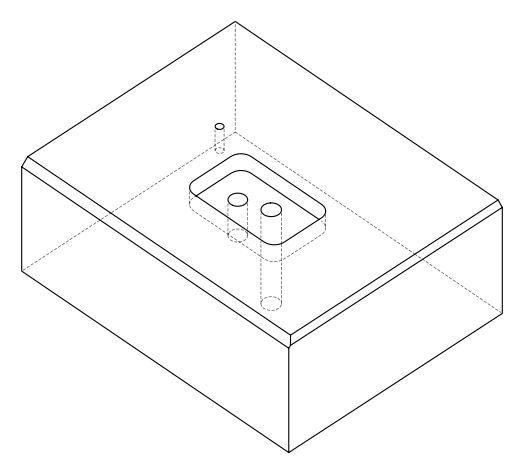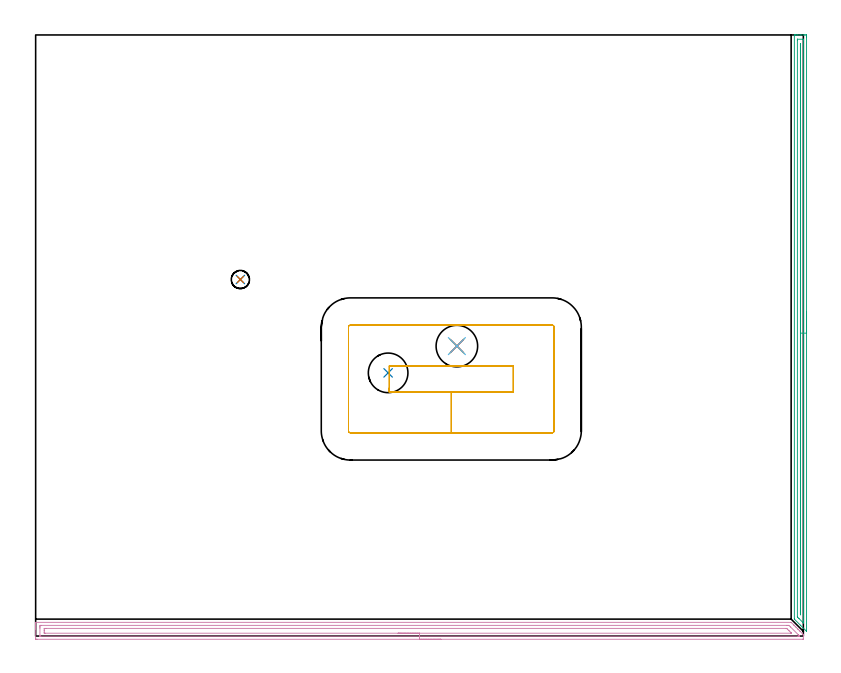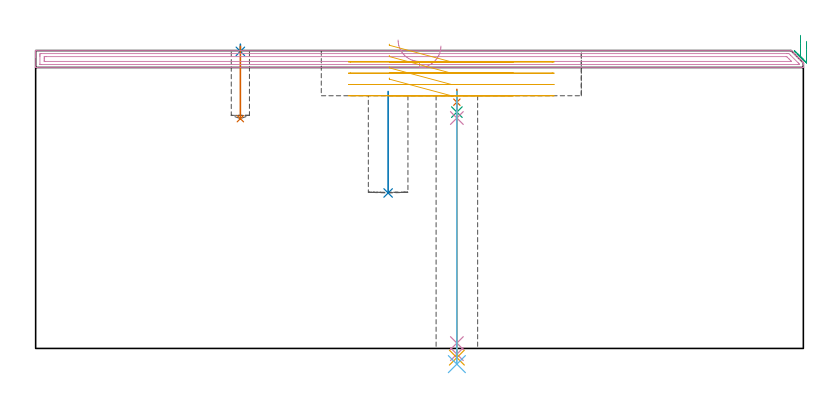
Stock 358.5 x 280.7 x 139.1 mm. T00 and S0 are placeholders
(PLAN: 11 operations, 8 tool changes, 21.7 min)
(1 SPOT_DRILL | STEP1HOLE | NXT0321_9005460120000 | 0.05 min | 2562 mm3)
(2 SPOT_DRILL_1 | STEP1POCKET | NXT0321_9005460120000 | 0.03 min | 0 mm3)
(3 DRILL_BLIND_HOLE_INTO_CENTER | STEP1HOLE | NXT0301_022 | 0.04 min | 93 mm3)
(4 GUN_DRILL_THROUGH_HOLE | STEP1HOLE | UGT0307_001 | 0.53 min | 2150 mm3)
(5 SPADE_DRILL_TO_ENLARGE_THROUGH_HOLE | STEP1HOLE | UGT0306_003 | 0.5 min | 12222 mm3)
(6 DRILL_TO_ENLARGE_THROUGH_HOLE | STEP1HOLE | UGT0301_261 | 0.52 min | 24041 mm3)
(7 DRILL_BLIND_HOLE_INTO_CENTER_1 | STEP1POCKET | NXT0301_056 | 0.14 min | 1735 mm3)
(8 INDEXABLE_INSERT_DRILL_BLIND_HOLE_FROM_SOLID | STEP1POCKET_1 | NXT0302_008 | 0.2 min | 17793 mm3)
(9 AREA_MILL | FG_CHAMFER_SURFACE | UGT0205_001 | 6.76 min | 4558 mm3)
(10 AREA_MILL_1 | FG_CHAMFER_SURFACE_1 | UGT0205_001 | 8.78 min | 11098 mm3)
(11 MILL_RECTANGULAR_POCKET | POCKET_RECTANGULAR_STRAIGHT | UGT0201_109 | Follow Part, ap 6.35, ae 75% | 4.14 min | 178699 mm3)
(TOOL NXT0321_9005460120000 | NC Spot Drill, 142deg, 12mm, Carbide, Uncoated | D12 PA142 FL30 Z2)
(TOOL NXT0301_022 | Carbide Drill 5.1mm [860.1-0510-015A1-MM 2214] | D5.1 PA140 FL28 Z2)
(TOOL UGT0307_001 | Gun Drill 5 mm | D5 PA130 FL24 Z1)
(TOOL UGT0306_003 | Spade Drill 12.5mm | D12.5 PA132 FL10 Z2)
(TOOL UGT0301_261 | Twist Drill 19.4 mm | D19.4 PA118 FL140 Z2)
(TOOL NXT0301_056 | Carbide Drill 8.5mm [860.1-0850-026A1-MM 2214] | D8.5 PA140 FL47 Z2)
(TOOL NXT0302_008 | Index. Insert Drill 18.5mm [880-D1850L25-05] | D18.5 PA176 FL93 Z2)
(TOOL UGT0205_001 | Chamfer Mill 20 x 3 x 45 deg. | D20 FL50 Z2)
(TOOL UGT0201_109 | End Mill 25.4 mm | D25.4 FL25 Z2)
(OP 1 SPOT_DRILL)
G17 G21 G94 G90
T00 M6
G54
G17 G0 G90 X196.7 Y135.4 S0 M3
G43 Z149.1 H0
G94 G81 G98 Z115. F250. R121.
G80
M5
M2
(OP 2 SPOT_DRILL_1)
G17 G21 G94 G90
T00 M6
G54
G17 G0 G90 X95.6 Y166.5 S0 M3
G43 Z149.1 H0
G94 G81 G98 Z138.734 F250. R142.1
G80
M5
M2
(OP 3 DRILL_BLIND_HOLE_INTO_CENTER)
G17 G21 G94 G90
T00 M6
G54
G17 G0 G90 X196.7 Y135.4 S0 M3
G43 Z149.1 H1
G94 G81 G98 Z110.35 F250. R120.
G80
M5
M2
(OP 4 GUN_DRILL_THROUGH_HOLE)
G17 G21 G94 G90
T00 M6
G54
G17 G0 G90 X196.7 Y135.4 M8
G43 Z149.1 H0
Z115.916
S716 M3
G94 G1 Z107.594 F125. M26
G4 X.084
Z2.5 F250.
G4 X.084
Z-2.666 F125.
G4 X.084
M5
M9
G0 Z115.916
Z149.1
M2
(OP 5 SPADE_DRILL_TO_ENLARGE_THROUGH_HOLE)
G17 G21 G94 G90
T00 M6
G54
G17 G0 G90 X196.7 Y135.4 S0 M3
G43 Z149.1 H0
G94 G73 G98 Z-4.283 F250. Q12.228 R120.
G80
M5
M2
(OP 6 DRILL_TO_ENLARGE_THROUGH_HOLE)
G17 G21 G94 G90
T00 M6
G54
G17 G0 G90 X196.7 Y135.4 S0 M3
G43 Z149.1 H0
G94 G73 G98 Z-7.328 F250. Q17.904 R120.
G80
M5
M2
(OP 7 DRILL_BLIND_HOLE_INTO_CENTER_1)
G17 G21 G94 G90
T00 M6
G54
G17 G0 G90 X95.6 Y166.5 S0 M3
G43 Z149.1 H1
G94 G81 G98 Z107.3 F250. R141.1
G80
M5
M2
(OP 8 INDEXABLE_INSERT_DRILL_BLIND_HOLE_FROM_SOLID)
G17 G21 G94 G90
T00 M6
G54
G17 G0 G90 X164.6 Y122.9 S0 M3
G43 Z149.1 H1
G94 G81 G98 Z72.6 F250. R120.
G80
M5
M2
(OP 9 AREA_MILL)
G17 G21 G94 G90
T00 M6
G54
G17 G0 G90 X360. Y151.45 S1061 M3
G43 Z149.1 H0
Z143.4
G94 G1 Y151.412 Z142.528 F250.
Y151.298 Z141.664
Y151.109 Z140.812
Y150.847 Z139.98
Y150.513 Z139.174
Y150.11 Z138.4
Y149.642 Z137.664
Y149.11 Z136.972
Y148.521 Z136.329
Y147.878 Z135.74
Y147.186 Z135.209
Y146.45 Z134.74
Y145.676 Z134.337
Y144.87 Z134.003
Y144.038 Z133.741
Y143.186 Z133.552
Y142.322 Z133.438
Y141.45 Z133.4
Y2.306
X359.995 Y2.235 Z133.404
X359.992 Y2.219 Z133.405
X359.964 Y2.235 Z133.434
X357.15 Y5.05 Z136.249
X354.436 Y7.764 Z138.964
X354.304 Y7.905 Z139.09
X354.3 Y8.197 Z139.1
Y280.516
X354.303 Y280.691 Z139.088
X354.314 Y280.694 Z139.077
X354.369 Y280.697 Z139.023
X354.809 Y280.7 Z138.591
X355.074 Z138.326
X355.81 Z137.585
X357.072 Z136.325
X358.49 Z134.906
X359.121 Z134.276
X359.383 Y280.698 Z134.013
X359.991 Y280.693 Z133.405
X359.993 Y280.679 Z133.404
X359.999 Y280.068 Z133.401
X360. Y279.451 Z133.4
Y141.45
X358.586 Z134.814
Y7.207
X358.585 Y6.409 Z134.815
X358.583 Y6.315 Z134.817
X358.579 Y6.218 Z134.821
X358.567 Y6.094 Z134.833
X358.49 Y6.167 Z134.91
X358.242 Y6.409 Z135.158
X356.452 Y8.197 Z136.948
X355.81 Y8.843 Z137.59
X355.75 Y8.908 Z137.65
X355.723 Y8.939 Z137.677
X355.719 Y8.996 Z137.681
X355.716 Y9.092 Z137.684
X355.715 Y9.187 Z137.685
Y278.375
X355.716 Y278.472 Z137.684
X355.721 Y278.662 Z137.679
X355.725 Y278.692 Z137.675
X355.732 Y278.694 Z137.668
X355.758 Y278.697 Z137.642
X355.81 Y278.699 Z137.59
X358.071 Z135.329
X358.49 Y278.694 Z134.91
X358.549 Y278.691 Z134.851
X358.579 Y278.687 Z134.821
X358.586 Y278.28 Z134.814
Y141.45
X357.172 Z136.228
X357.171 Y10.412 Z136.229
X357.169 Y9.986 Z136.231
X357.167 Y9.945 Z136.233
X357.155 Y9.956 Z136.245
X357.135 Y9.986 Z136.265
X357.134 Y10.03 Z136.266
X357.13 Y10.453 Z136.27
X357.128 Y10.88 Z136.272
X357.129 Y276.065 Z136.271
X357.133 Y276.491 Z136.267
X357.135 Y276.533 Z136.265
X357.149 Y276.64 Z136.251
X357.164 Y276.491 Z136.236
X357.171 Y276.066 Z136.229
Y276.023
X357.172 Y141.45 Z136.228
Y140.578 Z136.267
Y139.714 Z136.38
Y138.862 Z136.569
Y138.03 Z136.832
Y137.224 Z137.165
Y136.45 Z137.568
Y135.714 Z138.037
Y135.022 Z138.568
Y134.379 Z139.157
Y133.79 Z139.801
Y133.258 Z140.493
Y132.79 Z141.228
Y132.387 Z142.002
Y132.053 Z142.808
Y131.791 Z143.64
Y131.602 Z144.492
Y131.488 Z145.357
Y131.45 Z146.228
G0 Z149.1
M5
M2
(OP 10 AREA_MILL_1)
G17 G21 G94 G90
T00 M6
G54
G17 G0 G90 X189.25 Y-1.5 S1061 M3
G43 Z149.1 H0
Z141.2
G94 G1 X189.212 Z140.328 F250.
X189.098 Z139.463
X188.909 Z138.612
X188.647 Z137.78
X188.313 Z136.974
X187.91 Z136.2
X187.442 Z135.464
X186.91 Z134.772
X186.321 Z134.129
X185.678 Z133.539
X184.986 Z133.008
X184.25 Z132.54
X183.476 Z132.137
X182.67 Z131.803
X181.838 Z131.541
X180.986 Z131.352
X180.122 Z131.238
X179.25 Z131.2
X0.616
X0.184 Y-1.495 Z131.203
X0.01 Y-1.492 Z131.206
X0. Y-1.07 Z131.627
Y3.33 Z136.024
Y3.877 Z136.574
Y4.21 Z136.906
Y4.757 Z137.453
Y5.09 Z137.785
Y5.755 Z138.455
Y6.075 Z138.774
X0.001 Y6.404 Z139.094
X0.169 Y6.4 Z139.1
X352.525
X352.806 Y6.396 Z139.09
X352.972 Y6.229 Z138.927
X354.014 Y5.187 Z137.885
X354.112 Y5.09 Z137.786
X354.312 Y4.889 Z137.588
X354.383 Y4.817 Z137.517
X354.992 Y4.21 Z136.906
X355.225 Y3.975 Z136.675
X355.872 Y3.33 Z136.026
X356.068 Y3.132 Z135.832
X356.098 Y3.102 Z135.802
X356.752 Y2.45 Z135.147
X356.91 Y2.29 Z134.99
X357.999 Y1.201 Z133.9
X358.218 Y0.983 Z133.68
X358.331 Y0.869 Z133.566
X358.49 Y0.7 Z133.399
X358.492 Y0.69 Z133.389
X358.5 Y0.024 Z132.724
X358.499 Y-1.402 Z131.295
X358.497 Y-1.491 Z131.205
X358.331 Y-1.496 Z131.204
X358.113 Y-1.5 Z131.2
X179.25
Y-0.086 Z132.614
X2.402
X2.295 Y-0.085 Z132.615
X2.037 Y-0.08 Z132.62
X2.012 Y-0.079 Z132.621
X2.007 Y-0.061 Z132.639
X2.003 Y-0.029 Z132.671
X2.001 Y0.002 Z132.702
X2. Y3.726 Z136.426
X2.002 Y4.21 Z136.91
X2.005 Y4.601 Z137.301
X2.018 Y4.979 Z137.679
X2.402 Y4.984 Z137.684
X2.508 Y4.985 Z137.685
X350.845
X351.632 Y4.98 Z137.68
X351.745 Y4.979 Z137.679
X352.525 Y4.225 Z136.925
X356.098 Y0.652 Z133.352
X356.487 Y0.251 Z132.951
X356.494 Y0.07 Z132.77
Y0. Z132.7
X356.49 Y-0.056 Z132.644
X356.482 Y-0.079 Z132.621
X355.992 Y-0.086 Z132.614
X179.25
Y1.328 Z134.028
X4.433 Y1.329 Z134.029
X4.188
X4.107 Y1.331 Z134.031
X4.042 Y1.335 Z134.035
X4.01 Y1.338 Z134.038
X4.008 Y1.385 Z134.085
X4.003 Y1.57 Z134.27
X4. Y1.755 Z134.455
Y2.45 Z135.15
Y2.635 Z135.335
X4.003 Y3.33 Z136.03
X4.006 Y3.509 Z136.209
X4.014 Y3.565 Z136.265
X4.066 Y3.567 Z136.267
X4.188 Y3.569 Z136.269
X4.836 Y3.571 Z136.271
X5.081
X350.494
X350.616 Y3.57 Z136.27
X350.677 Y3.567 Z136.267
X350.705 Y3.565 Z136.265
X350.739 Y3.548 Z136.248
X350.963 Y3.33 Z136.03
X351.632 Y2.668 Z135.368
X351.851 Y2.45 Z135.15
X352.525 Y1.775 Z134.475
X352.726 Y1.57 Z134.27
X352.922 Y1.367 Z134.067
X352.946 Y1.334 Z134.034
X352.917 Y1.332 Z134.032
X352.852 Y1.33 Z134.03
X352.77 Y1.329 Z134.029
X352.525 Y1.328 Z134.028
X179.25
X178.378 Z134.066
X177.514 Z134.18
X176.662 Z134.369
X175.83 Z134.631
X175.024 Z134.965
X174.25 Z135.368
X173.514 Z135.837
X172.822 Z136.368
X172.179 Z136.957
X171.59 Z137.6
X171.058 Z138.293
X170.59 Z139.028
X170.187 Z139.802
X169.853 Z140.608
X169.591 Z141.44
X169.402 Z142.292
X169.288 Z143.157
X169.25 Z144.028
G0 Z149.1
M5
M2
(OP 11 MILL_RECTANGULAR_POCKET)
G17 G21 G94 G90
T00 M6
G54
G17 G0 G90 X165.15 Y115.883 S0 M3
G43 Z149.1 H0
Z142.1
G94 G1 Y113.95 Z141.582 F250.
X194.1 Z133.825
X223.05 F500.
Y126.15
X165.15
Y113.95
X194.1
Y94.9
X241.2
G3 X242.1 Y95.8 R0.9
G1 Y144.3
G3 X241.2 Y145.2 R0.9
G1 X147.
G3 X146.1 Y144.3 R0.9
G1 Y95.8
G3 X147. Y94.9 R0.9
G1 X194.1
X195.1
G0 X165.15 Y115.883 Z136.825
G1 Y113.95 Z136.307 F250.
X194.1 Z128.55
X223.05 F500.
Y126.15
X165.15
Y113.95
X194.1
Y94.9
X241.2
G3 X242.1 Y95.8 R0.9
G1 Y144.3
G3 X241.2 Y145.2 R0.9
G1 X147.
G3 X146.1 Y144.3 R0.9
G1 Y95.8
G3 X147. Y94.9 R0.9
G1 X194.1
X195.1
G0 X165.15 Y115.883 Z131.55
G1 Y113.95 Z131.032 F250.
X194.1 Z123.275
X223.05 F500.
Y126.15
X165.15
Y113.95
X194.1
Y94.9
X241.2
G3 X242.1 Y95.8 R0.9
G1 Y144.3
G3 X241.2 Y145.2 R0.9
G1 X147.
G3 X146.1 Y144.3 R0.9
G1 Y95.8
G3 X147. Y94.9 R0.9
G1 X194.1
X195.1
G0 X165.15 Y115.883 Z126.275
G1 Y113.95 Z125.757 F250.
X194.1 Z118.
X223.05 F500.
Y126.15
X165.15
Y113.95
X194.1
Y94.9
X241.2
G3 X242.1 Y95.8 R0.9
G1 Y144.3
G3 X241.2 Y145.2 R0.9
G1 X147.
G3 X146.1 Y144.3 R0.9
G1 Y95.8
G3 X147. Y94.9 R0.9
G1 X194.1
X195.1
G0 Z149.1
M5
M2
